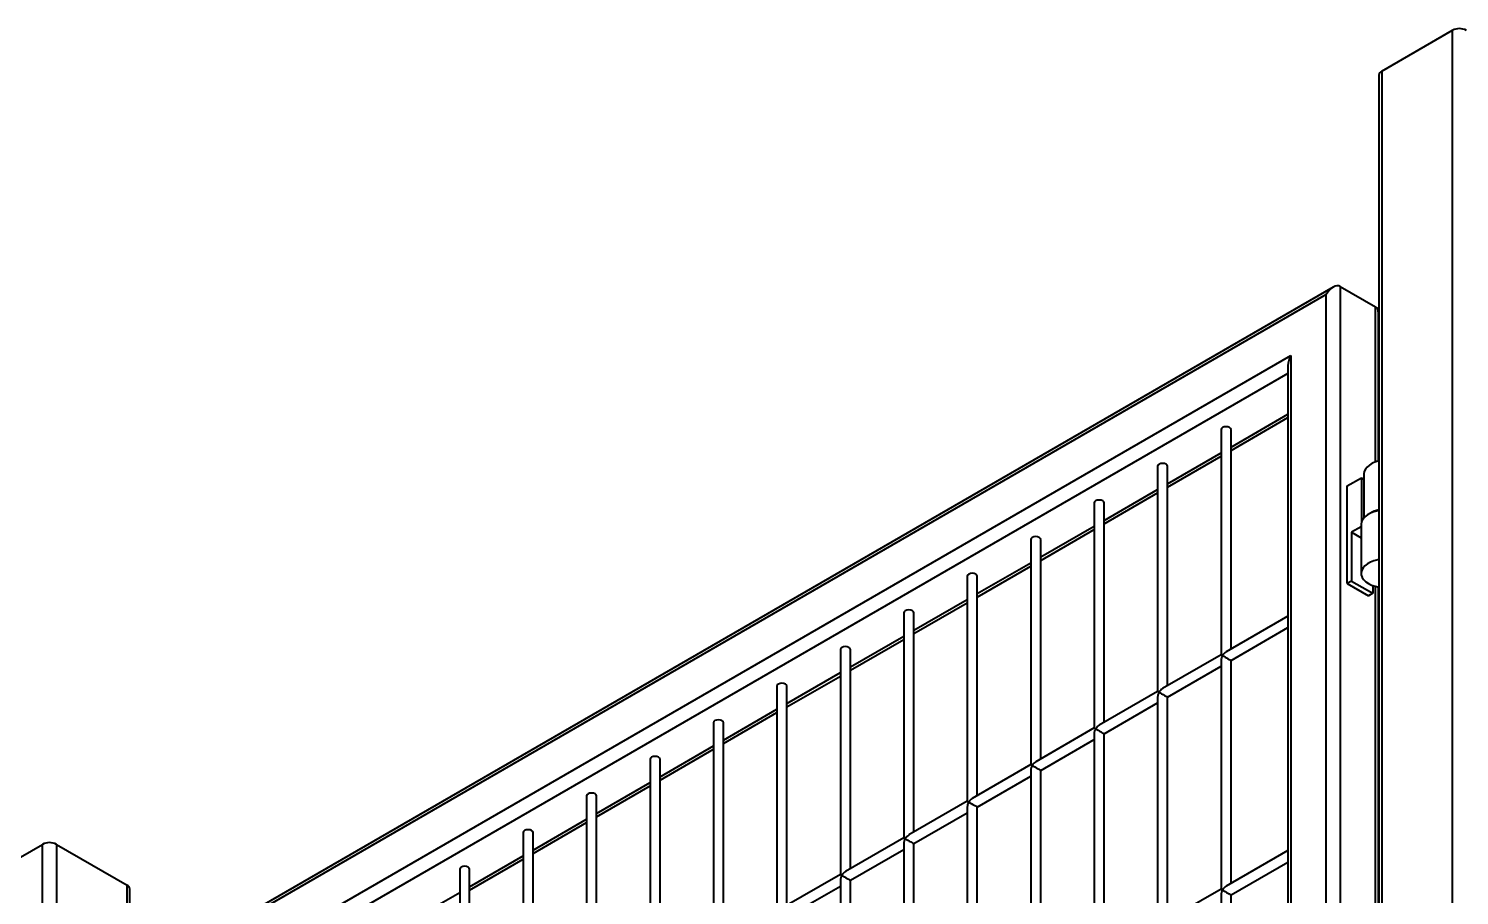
# Model space of a CAD drawing. Header units: millimetres. Extents: x 0 to 297, y 0 to 210.
# Drawn here: x 212.44 to 219.62, y 89.04 to 93.38 of the extents above; entities that cross this region are included whole.
import ezdxf

# ---------------------------------------------------------------- set-up
doc = ezdxf.new("R2010")
doc.units = ezdxf.units.MM
doc.layers.add('轮廓实线层', color=7, linetype='Continuous', lineweight=40)

msp = doc.modelspace()

# ---------------------------------------------------------------- linework, layer by layer
at = {"layer": '轮廓实线层', "color": 7, "linetype": 'Continuous', "lineweight": 40}
for p, q in [((219.2299, 93.1712), (219.5835, 93.3753)), ((219.2153, 93.1508), (219.2153, 77.0768)), ((218.986, 92.0878), (212.9539, 88.6056)), ((219.0213, 92.0913), (219.0213, 77.3936)), ((219.0213, 92.0913), (219.1981, 91.9893)), ((218.9506, 92.0505), (212.9685, 88.5971)), ((218.9506, 77.4344), (218.9506, 92.0505)), ((219.2128, 91.2157), (219.2128, 91.9569)), ((213.1453, 88.495), (218.7739, 91.7443)), ((218.7739, 91.7443), (218.7739, 77.5365)), ((218.7592, 91.695), (218.7592, 77.545)), ((218.4736, 91.2683), (218.7592, 91.4332)), ((218.4236, 91.3729), (218.4236, 90.2441)), ((218.4736, 90.273), (218.4736, 91.3729)), ((218.1554, 91.0846), (218.4236, 91.2395)), ((218.1054, 91.1892), (218.1054, 90.0604)), ((218.1554, 90.0893), (218.1554, 91.1892)), ((219.0567, 91.0911), (219.1274, 91.1319)), ((219.1274, 91.1319), (219.1274, 90.9073)), ((219.1274, 91.1319), (219.1403, 91.1245)), ((219.1403, 91.1503), (219.1403, 90.9305)), ((219.0567, 90.6012), (219.0567, 91.0911)), ((217.7872, 91.0055), (217.7872, 89.8767)), ((217.8372, 90.9009), (218.1054, 91.0558)), ((217.8372, 89.9056), (217.8372, 91.0055)), ((217.519, 90.7172), (217.7872, 90.8721)), ((219.1262, 90.8862), (219.0779, 90.8584)), ((219.0779, 90.8584), (219.0779, 90.6134)), ((219.0779, 90.8584), (219.1262, 90.8305)), ((219.1262, 90.8971), (219.1262, 90.6522)), ((217.469, 90.8218), (217.469, 89.6931)), ((217.519, 89.7219), (217.519, 90.8218)), ((217.1508, 90.6381), (217.1508, 89.5094)), ((217.2008, 90.5336), (217.469, 90.6884)), ((217.2008, 89.5382), (217.2008, 90.6381)), ((219.0779, 90.6134), (219.0567, 90.6012)), ((219.0567, 90.6012), (219.1628, 90.5399)), ((219.0779, 90.6134), (219.184, 90.5522)), ((219.184, 90.5913), (219.184, 90.5522)), ((219.2128, 78.9676), (219.2128, 90.5835)), ((216.8826, 90.3499), (217.1508, 90.5047)), ((219.184, 90.5522), (219.1628, 90.5399)), ((216.8326, 90.4544), (216.8326, 89.3257)), ((216.8826, 89.3545), (216.8826, 90.4544)), ((218.7592, 90.4379), (218.4486, 90.2586)), ((218.4736, 90.2153), (218.7592, 90.3801)), ((216.5144, 90.2707), (216.5144, 89.142)), ((216.5644, 90.1662), (216.8326, 90.321)), ((216.5644, 89.1708), (216.5644, 90.2707)), ((218.4236, 90.2441), (218.1304, 90.0749)), ((218.4236, 90.2153), (218.4236, 89.0683)), ((218.4736, 89.0972), (218.4736, 90.2153)), ((216.2462, 89.9825), (216.5144, 90.1373)), ((218.1554, 90.0316), (218.4236, 90.1864)), ((216.1962, 90.087), (216.1962, 88.9583)), ((216.2462, 88.9871), (216.2462, 90.087)), ((218.1054, 90.0604), (217.8122, 89.8912)), ((217.8372, 89.8479), (218.1054, 90.0027)), ((218.1054, 90.0316), (218.1054, 88.8846)), ((218.1554, 88.9135), (218.1554, 90.0316)), ((215.928, 89.7988), (216.1962, 89.9536)), ((215.878, 89.9033), (215.878, 88.7746)), ((215.928, 88.8035), (215.928, 89.9033)), ((217.7872, 89.8767), (217.494, 89.7075)), ((217.7872, 89.8479), (217.7872, 88.7009)), ((217.8372, 88.7298), (217.8372, 89.8479)), ((215.6098, 89.6151), (215.878, 89.7699)), ((217.519, 89.6642), (217.7872, 89.819)), ((215.5598, 89.7196), (215.5598, 88.5909)), ((215.6098, 88.6198), (215.6098, 89.7196)), ((217.469, 89.6931), (217.1758, 89.5238)), ((217.2008, 89.4805), (217.469, 89.6353)), ((217.469, 89.6642), (217.469, 88.5172)), ((217.519, 88.5461), (217.519, 89.6642)), ((215.2916, 89.4314), (215.5598, 89.5862)), ((215.2416, 89.5359), (215.2416, 88.4072)), ((215.2916, 88.4361), (215.2916, 89.5359)), ((217.1508, 89.5094), (216.8576, 89.3401)), ((217.1508, 89.4805), (217.1508, 88.3335)), ((217.2008, 88.3624), (217.2008, 89.4805)), ((216.8826, 89.2968), (217.1508, 89.4516)), ((214.9234, 89.3522), (214.9234, 88.2235)), ((214.9734, 89.2477), (215.2416, 89.4025)), ((214.9734, 88.2524), (214.9734, 89.3522)), ((212.1589, 89.0891), (212.5124, 89.2932)), ((212.5831, 89.2932), (212.9367, 89.0891)), ((216.8326, 89.3257), (216.5394, 89.1564)), ((216.5644, 89.1131), (216.8326, 89.2679)), ((216.8326, 89.2968), (216.8326, 88.1499)), ((216.8826, 88.1787), (216.8826, 89.2968)), ((214.6552, 89.064), (214.9234, 89.2189)), ((218.7592, 89.2621), (218.4486, 89.0827)), ((218.4736, 89.0394), (218.7592, 89.2043)), ((214.6052, 89.1685), (214.6052, 88.0398)), ((214.6552, 88.0687), (214.6552, 89.1685)), ((216.5144, 89.142), (216.2212, 88.9727)), ((212.9513, 87.5665), (212.9513, 89.0687)), ((216.2462, 88.9294), (216.5144, 89.0842)), ((216.5144, 89.1131), (216.5144, 87.9662)), ((216.5644, 87.995), (216.5644, 89.1131)), ((218.4236, 89.0683), (218.1304, 88.8991)), ((218.4236, 89.0394), (218.4236, 87.8925)), ((218.4736, 87.9214), (218.4736, 89.0394))]:
    msp.add_line(p, q, dxfattribs=at)
at = {"layer": '轮廓实线层', "color": 8, "linetype": 'Continuous', "lineweight": 40}
for p, q in [((219.5835, 77.2894), (219.5835, 93.3753)), ((219.2299, 93.1712), (219.2299, 77.0853)), ((219.1981, 91.2111), (219.1981, 91.9893)), ((218.7592, 91.6542), (213.216, 88.4542)), ((218.4736, 91.2852), (218.7592, 91.4501)), ((218.1554, 91.1015), (218.4236, 91.2564)), ((217.8372, 90.9178), (218.1054, 91.0727)), ((217.519, 90.7342), (217.7872, 90.889)), ((217.2008, 90.5505), (217.469, 90.7053)), ((219.1981, 78.963), (219.1981, 90.5868)), ((216.8826, 90.3668), (217.1508, 90.5216)), ((216.5644, 90.1831), (216.8326, 90.3379)), ((216.2462, 89.9994), (216.5144, 90.1542)), ((215.928, 89.8157), (216.1962, 89.9705)), ((215.6098, 89.632), (215.878, 89.7868)), ((215.2916, 89.4483), (215.5598, 89.6031)), ((214.9734, 89.2646), (215.2416, 89.4194)), ((212.5124, 73.2073), (212.5124, 89.2932)), ((212.5831, 89.2932), (212.5831, 73.2073)), ((214.6552, 89.0809), (214.9234, 89.2358)), ((212.9367, 87.5581), (212.9367, 89.0891)), ((214.337, 88.8972), (214.6052, 89.0521))]:
    msp.add_line(p, q, dxfattribs=at)
at = {"layer": '轮廓实线层', "color": 7, "linetype": 'Continuous', "lineweight": 40, "flags": 128}
for points in [[(218.4663, 91.3831), (218.4582, 91.3862), (218.4486, 91.3873), (218.439, 91.3862), (218.4309, 91.3831), (218.4255, 91.3784), (218.4236, 91.3729)], [(218.4736, 91.3729), (218.4717, 91.3784), (218.4663, 91.3831)], [(218.1481, 91.1994), (218.14, 91.2025), (218.1304, 91.2036), (218.1208, 91.2025), (218.1127, 91.1994), (218.1073, 91.1947), (218.1054, 91.1892)], [(219.2153, 91.2164), (219.199, 91.2114), (219.1822, 91.2042), (219.1677, 91.1954), (219.156, 91.1853), (219.1474, 91.1743), (219.1421, 91.1625), (219.1403, 91.1505), (219.1403, 91.1503)], [(218.1554, 91.1892), (218.1535, 91.1947), (218.1481, 91.1994)], [(217.8299, 91.0157), (217.8218, 91.0188), (217.8122, 91.0199), (217.8026, 91.0188), (217.7945, 91.0157), (217.7891, 91.011), (217.7872, 91.0055)], [(217.8372, 91.0055), (217.8353, 91.011), (217.8299, 91.0157)], [(219.2153, 90.9663), (219.2096, 90.9652), (219.1905, 90.9602), (219.173, 90.9535), (219.1578, 90.9451), (219.1452, 90.9354), (219.1356, 90.9247), (219.1293, 90.9131), (219.1263, 90.9011), (219.1262, 90.8971)], [(217.5117, 90.832), (217.5036, 90.8351), (217.494, 90.8362), (217.4844, 90.8351), (217.4763, 90.832), (217.4709, 90.8273), (217.469, 90.8218)], [(217.519, 90.8218), (217.5171, 90.8273), (217.5117, 90.832)], [(219.2153, 90.7213), (219.2096, 90.7202), (219.1905, 90.7153), (219.173, 90.7085), (219.1578, 90.7002), (219.1452, 90.6905), (219.1356, 90.6797), (219.1293, 90.6682), (219.1263, 90.6562), (219.1269, 90.644), (219.1311, 90.6322), (219.1386, 90.6208), (219.1492, 90.6104), (219.1628, 90.6012), (219.1788, 90.5933), (219.1969, 90.5872), (219.2153, 90.5831)], [(217.1935, 90.6483), (217.1854, 90.6514), (217.1758, 90.6525), (217.1662, 90.6514), (217.1581, 90.6483), (217.1527, 90.6436), (217.1508, 90.6381)], [(217.2008, 90.6381), (217.1989, 90.6436), (217.1935, 90.6483)], [(216.8753, 90.4646), (216.8672, 90.4677), (216.8576, 90.4688), (216.848, 90.4677), (216.8399, 90.4646), (216.8345, 90.4599), (216.8326, 90.4544)], [(216.8826, 90.4544), (216.8807, 90.4599), (216.8753, 90.4646)], [(216.5571, 90.2809), (216.549, 90.284), (216.5394, 90.2851), (216.5298, 90.284), (216.5217, 90.2809), (216.5163, 90.2762), (216.5144, 90.2707)], [(216.5644, 90.2707), (216.5625, 90.2762), (216.5571, 90.2809)], [(216.2389, 90.0972), (216.2308, 90.1003), (216.2212, 90.1014), (216.2116, 90.1003), (216.2035, 90.0972), (216.1981, 90.0925), (216.1962, 90.087)], [(216.2462, 90.087), (216.2443, 90.0925), (216.2389, 90.0972)], [(215.9207, 89.9135), (215.9126, 89.9167), (215.903, 89.9177), (215.8934, 89.9167), (215.8853, 89.9135), (215.8799, 89.9088), (215.878, 89.9033)], [(215.928, 89.9033), (215.9261, 89.9088), (215.9207, 89.9135)], [(215.6025, 89.7298), (215.5944, 89.733), (215.5848, 89.7341), (215.5752, 89.733), (215.5671, 89.7298), (215.5617, 89.7251), (215.5598, 89.7196)], [(215.6098, 89.7196), (215.6079, 89.7251), (215.6025, 89.7298)], [(215.2843, 89.5461), (215.2762, 89.5493), (215.2666, 89.5504), (215.257, 89.5493), (215.2489, 89.5461), (215.2435, 89.5415), (215.2416, 89.5359)], [(215.2916, 89.5359), (215.2897, 89.5415), (215.2843, 89.5461)], [(214.9661, 89.3624), (214.958, 89.3656), (214.9484, 89.3667), (214.9388, 89.3656), (214.9307, 89.3624), (214.9253, 89.3578), (214.9234, 89.3522)], [(214.9734, 89.3522), (214.9715, 89.3578), (214.9661, 89.3624)], [(214.6479, 89.1788), (214.6398, 89.1819), (214.6302, 89.183), (214.6206, 89.1819), (214.6125, 89.1788), (214.6071, 89.1741), (214.6052, 89.1685)], [(214.6552, 89.1685), (214.6533, 89.1741), (214.6479, 89.1788)]]:
    msp.add_lwpolyline(points, dxfattribs=at)
at = {"layer": '轮廓实线层', "color": 7, "linetype": 'Continuous', "lineweight": 40}
for centre, radius, start, end in [((219.6188, 93.307), 0.0769, 62.61002, 117.38993), ((219.2403, 93.1483), 0.0251, 114.3753, 174.30513), ((219.2481, 90.8324), 0.1429, 103.29057, 123.09701), ((212.5478, 89.225), 0.0769, 62.60979, 117.39021), ((212.9263, 89.0662), 0.0251, 5.69466, 65.62531)]:
    msp.add_arc(centre, radius, start, end, dxfattribs=at)
for centre, major_axis, ratio, start_param, end_param in [((218.986, 92.0301), (0.0354, 0.0612), 0.577335, 0.000041, 1.570837), ((219.1628, 91.928), (0.0354, 0.0612), 0.577335, 5.497828, 6.283226), ((218.8092, 91.7239), (0.0354, 0.0612), 0.577335, 1.570837, 2.356235), ((218.4486, 90.2297), (0.025, -0.0144), 0.00007, 3.141633, 3.927031), ((218.4486, 90.2297), (0.0177, 0.0306), 0.577335, 1.570837, 2.356235), ((218.4486, 90.2297), (0.0177, 0.0306), 0.577335, 0.785358, 1.570837), ((218.4486, 90.2297), (0.025, -0.0144), 0.00007, 3.927031, 6.283226), ((218.1304, 90.046), (0.025, -0.0144), 0.00007, 3.141633, 3.927031), ((218.1304, 90.046), (0.0177, 0.0306), 0.577335, 1.570837, 2.356235), ((218.1304, 90.046), (0.0177, 0.0306), 0.577335, 0.785358, 1.570837), ((218.1304, 90.046), (0.025, -0.0144), 0.00007, 3.927031, 6.283226), ((217.8122, 89.8623), (0.025, -0.0144), 0.00007, 3.141633, 3.927031), ((217.8122, 89.8623), (0.0177, 0.0306), 0.577335, 1.570837, 2.356235), ((217.8122, 89.8623), (0.0177, 0.0306), 0.577335, 0.785358, 1.570837), ((217.8122, 89.8623), (0.025, -0.0144), 0.00007, 3.927031, 6.283226), ((217.494, 89.6786), (0.0177, 0.0306), 0.577335, 0.785358, 1.570837), ((217.494, 89.6786), (0.025, -0.0144), 0.00007, 3.141633, 3.927031), ((217.494, 89.6786), (0.0177, 0.0306), 0.577335, 1.570837, 2.356235), ((217.494, 89.6786), (0.025, -0.0144), 0.00007, 3.927031, 6.283226), ((217.1758, 89.4949), (0.025, -0.0144), 0.00007, 3.141633, 3.927031), ((217.1758, 89.4949), (0.0177, 0.0306), 0.577335, 1.570837, 2.356235), ((217.1758, 89.4949), (0.0177, 0.0306), 0.577335, 0.785358, 1.570837), ((217.1758, 89.4949), (0.025, -0.0144), 0.00007, 3.927031, 6.283226), ((216.8576, 89.3112), (0.0177, 0.0306), 0.577335, 0.785358, 1.570837), ((216.8576, 89.3112), (0.025, -0.0144), 0.00007, 3.141633, 3.927031), ((216.8576, 89.3112), (0.0177, 0.0306), 0.577335, 1.570837, 2.356235), ((216.8576, 89.3112), (0.025, -0.0144), 0.00007, 3.927031, 6.283226), ((216.5394, 89.1275), (0.025, -0.0144), 0.00007, 3.141633, 3.927031), ((216.5394, 89.1275), (0.0177, 0.0306), 0.577335, 1.570837, 2.356235), ((216.5394, 89.1275), (0.0177, 0.0306), 0.577335, 0.785358, 1.570837), ((216.5394, 89.1275), (0.025, -0.0144), 0.00007, 3.927031, 6.283226), ((218.4486, 89.0539), (0.025, -0.0144), 0.00007, 3.141633, 3.927031), ((218.4486, 89.0539), (0.0177, 0.0306), 0.577335, 1.570837, 2.356235), ((218.4486, 89.0539), (0.0177, 0.0306), 0.577335, 0.785358, 1.570837), ((218.4486, 89.0539), (0.025, -0.0144), 0.00007, 3.927031, 6.283226)]:
    msp.add_ellipse(centre, major_axis=major_axis, ratio=ratio, start_param=start_param, end_param=end_param, dxfattribs=at)

doc.saveas('drawing.dxf')
